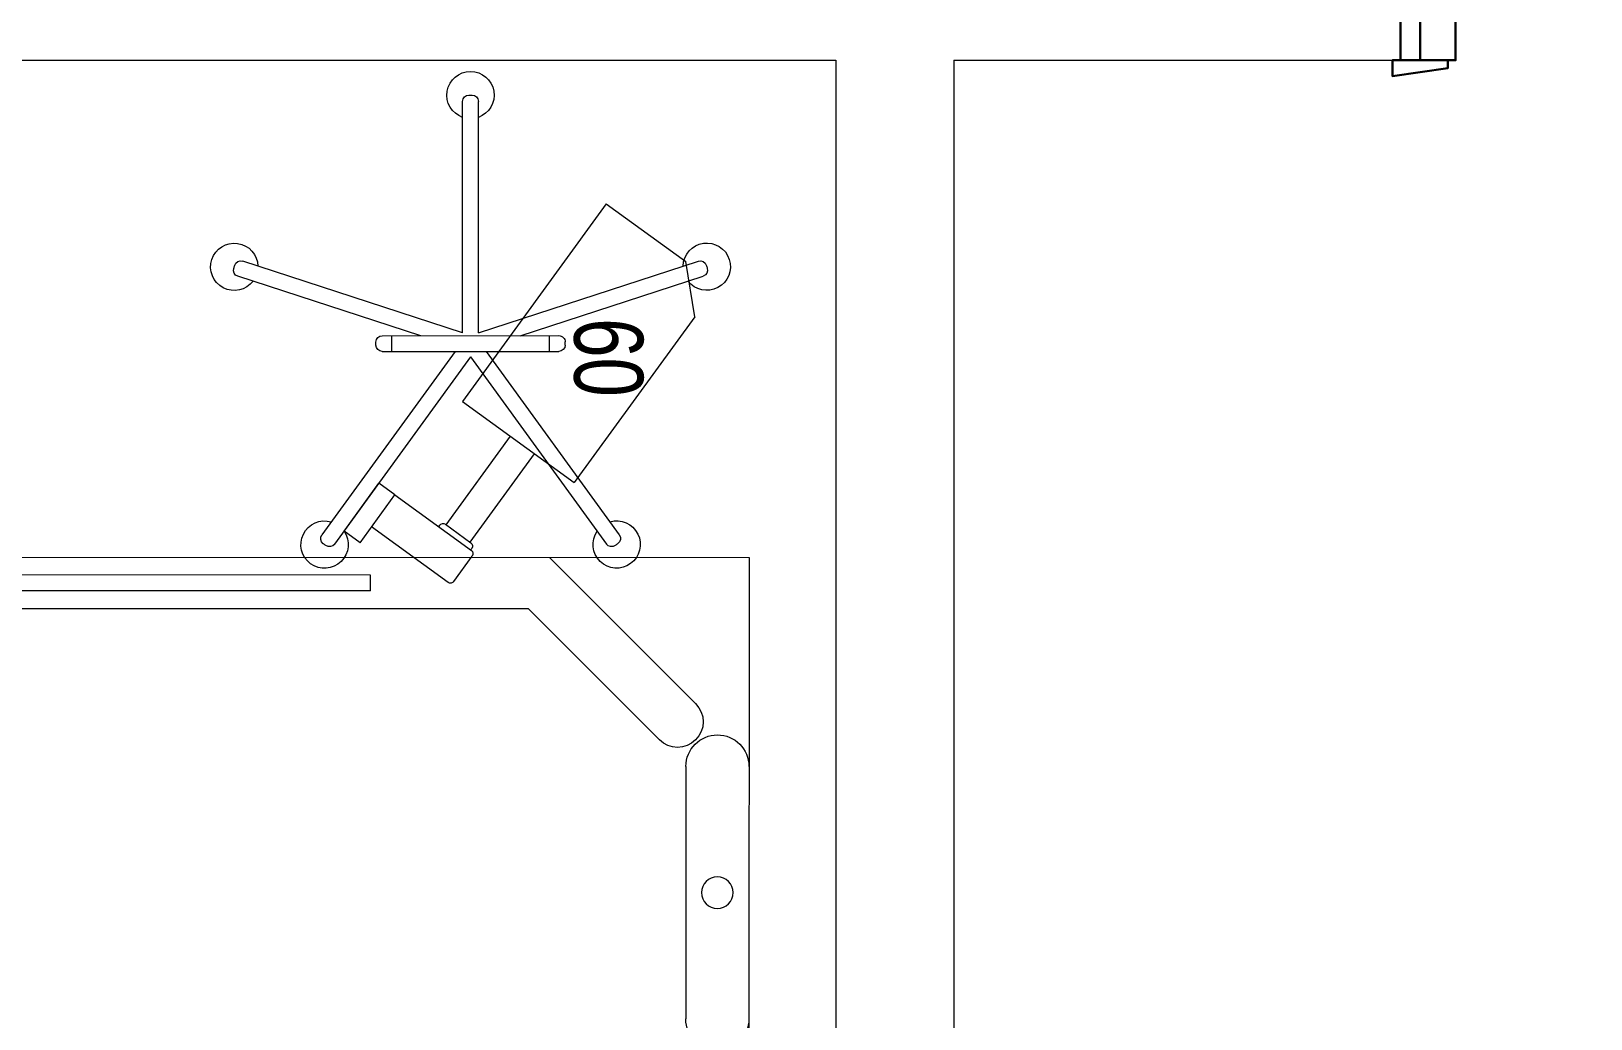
# Model space of a CAD drawing. Header units: millimetres. Extents: x 26027 to 581921, y 7230 to 233891.
# Drawn here: x 470416 to 472393, y 137944 to 139196 of the extents above; entities that cross this region are included whole.
import ezdxf

# ---------------------------------------------------------------- set-up
doc = ezdxf.new("R2010")
doc.units = ezdxf.units.MM
doc.header["$LTSCALE"] = 5
doc.linetypes.add('HIDDEN', pattern=[9.525, 6.35, -3.175])
doc.layers.get('0').update_dxf_attribs({"color": 252})
for name, color, linetype, lineweight in [('GE-ARCHITECTURAL_ELEMENTS', 8, 'Continuous', 30), ('Medical Equipment and Furniture', 252, 'Continuous', 0), ('Medical Equipment and Furniture1', 252, 'Continuous', 5), ('Walls', 252, 'Continuous', 5), ('Wooden Joinery', 252, 'Continuous', 5)]:
    doc.layers.add(name, color=color, linetype=linetype, lineweight=lineweight)
doc.styles.add('X3G_ENTITY_257CFD', font='swisscl.ttf', dxfattribs={"height": 200})

# ---------------------------------------------------------------- blocks, each defined once
blk = doc.blocks.new('HF12177-P')
for p, q in [((-0.0196, -0.007), (-0.1885, 0.2255)), ((0, 0), (-0.1724, 0.2372)), ((0, 0), (0.1724, 0.2372)), ((0.0196, -0.007), (0.1885, 0.2255)), ((-0.12, -0.015), (-0.12, -0.019)), ((-0.112, -0.007), (0.112, -0.007)), ((-0.1, -0.007), (-0.1, -0.027)), ((0.1, -0.007), (0.1, -0.027)), ((0.12, -0.015), (0.12, -0.019)), ((-0.0631, -0.027), (-0.2951, -0.1024)), ((-0.01, -0.0308), (-0.2889, -0.1214)), ((-0.112, -0.027), (0.112, -0.027)), ((-0.01, -0.0308), (-0.01, -0.324)), ((0.01, -0.0308), (0.01, -0.324)), ((0.01, -0.0308), (0.2889, -0.1214)), ((0.0631, -0.027), (0.2951, -0.1024))]:
    blk.add_line(p, q)
for centre, radius, start, end in [((-0.1852, 0.2378), 0.03, 325.4712, 286.5288), ((0.1852, 0.2378), 0.03, 253.4712, 214.5288), ((0, -0.017), 0.315, 125.6267, 126.3733), ((-0.1788, 0.2325), 0.008, 36, 125.6267), ((0.1788, 0.2325), 0.008, 54.3733, 144), ((0, -0.017), 0.315, 53.6267, 54.3733), ((-0.1821, 0.2302), 0.008, 126.3733, 216), ((0.1821, 0.2302), 0.008, 324, 53.6267), ((-0.112, -0.015), 0.008, 90, 180), ((-0.112, -0.019), 0.008, 180, 270), ((0.112, -0.015), 0.008, 0, 90), ((0.112, -0.019), 0.008, 270, 0), ((-0.2996, -0.1144), 0.03, 37.4712, 358.5288), ((0.2996, -0.1144), 0.03, 181.4712, 142.5288), ((-0.2926, -0.11), 0.008, 108, 197.6267), ((0, -0.017), 0.315, 197.6267, 198.3733), ((-0.2914, -0.1138), 0.008, 198.3733, 288), ((0.2914, -0.1138), 0.008, 252, 341.6267), ((0.2926, -0.11), 0.008, 342.3733, 72), ((0, -0.017), 0.315, 341.6267, 342.3733), ((0, -0.332), 0.03, 109.4712, 70.5288), ((-0.002, -0.324), 0.008, 180, 269.6267), ((0, -0.017), 0.315, 269.6267, 270.3733), ((0.002, -0.324), 0.008, 270.3733, 0)]:
    blk.add_arc(centre, radius, start, end)
blk = doc.blocks.new('MONITOR ARM PLAN')
at = {"color": 8, "linetype": 'HIDDEN'}
for p, q in [((0.025, -0.49375, 0), (0.025, -0.18375, 0)), ((0.025, -0.18375, 0), (0.2, -0.18375, 0)), ((0.2, -0.44375, 0), (0.2, -0.18375, 0)), ((0.2, -0.44375, 0), (0.15, -0.49375, 0)), ((0.025, -0.49375, 0), (0.15, -0.49375, 0))]:
    blk.add_line(p, q, dxfattribs=at)
at = {"layer": 'Medical Equipment and Furniture1'}
for p, q in [((0.025, 0.0375), (0, 0.0375)), ((0, 0.0375), (0, -0.0375)), ((0.025, 0.0375), (0.025, -0.0375)), ((0.145, 0.0125), (0.025, 0.0125)), ((0.15, 0.0075), (0.15, -0.0325)), ((0.025, -0.0375), (0, -0.0375)), ((0.025, -0.0375), (0.145, -0.0375)), ((0.09375, -0.0375), (0.09375, -0.04)), ((0.14375, -0.0375), (0.14375, -0.04)), ((0.09875, -0.045), (0.13875, -0.045)), ((0.1, -0.045), (0.1, -0.18375)), ((0.1375, -0.045), (0.1375, -0.18375))]:
    blk.add_line(p, q, dxfattribs=at)
for centre, start, end in [((0.145, 0.0075, 0), 0, 90), ((0.145, -0.0325), 270, 0), ((0.09875, -0.04), 180, 270), ((0.13875, -0.04), 270, 360)]:
    blk.add_arc(centre, 0.005, start, end, dxfattribs=at)
blk = doc.blocks.new('HF16786E-P')
at = {"layer": 'Medical Equipment and Furniture1'}
for p, q in [((0, -0.425), (0, 0.425)), ((-0.08, -0.16), (-0.08, 0.16)), ((-0.1136, -0.1936), (-0.28, -0.36)), ((-0.0676, -0.2396), (-0.2531, -0.425)), ((-1.86, -0.36), (-0.28, -0.36)), ((-0.48, -0.3825), (-1.66, -0.3825)), ((-0.48, -0.3825), (-0.48, -0.4025)), ((-0.48, -0.4025), (-1.66, -0.4025)), ((-2.14, -0.425), (0, -0.425))]:
    blk.add_line(p, q, dxfattribs=at)
blk.add_circle((-0.04, 0), 0.02, dxfattribs=at)
for centre, radius, start, end in [((-0.04, 0.16), 0.04, 0, 180), ((-0.04, -0.16), 0.04, 180, 0), ((-0.0906, -0.2166), 0.0325, 315, 135)]:
    blk.add_arc(centre, radius, start, end, dxfattribs=at)
blk = doc.blocks.new('A$C009F45C9')
at = {"layer": 'GE-ARCHITECTURAL_ELEMENTS'}
for p, q in [((844, -1650), (754, -1650)), ((724, -1690), (724, -1680)), ((744, -1690), (744, -1680)), ((844, -1670), (754, -1670)), ((854, -1690), (854, -1680)), ((874, -1690), (874, -1680)), ((744, -1690), (724, -1690)), ((884, -1690), (844, -1690)), ((844, -1700), (844, -1690)), ((884, -1700), (884, -1690)), ((844, -1740), (844, -1750)), ((884, -1740), (884, -1750)), ((724, -1750), (724, -1760)), ((744, -1750), (724, -1750)), ((744, -1750), (744, -1760)), ((884, -1750), (844, -1750)), ((854, -1750), (854, -1760)), ((874, -1750), (874, -1760)), ((844, -1770), (754, -1770)), ((844, -1790), (754, -1790))]:
    blk.add_line(p, q, dxfattribs=at)
for points in [[(75, -50), (85, -50), (95, 20), (75, 20)], [(-75, -60), (-85, -60), (-95, 10), (-75, 10)], [(75, -100), (914, -100), (914, -60), (75, -60)], [(75, -1700), (914, -1700), (914, -1740), (75, -1740)], [(75, -1700), (914, -1700), (914, -1740), (75, -1740)], [(-75, -1740), (-85, -1740), (-95, -1810), (-75, -1810)], [(75, -1750), (85, -1750), (95, -1820), (75, -1820)]]:
    blk.add_lwpolyline(points, close=True, dxfattribs=at)
for points in [[(75, -25), (-75, -25), (-75, 0), (75, 0), (75, -25)], [(75, -25), (75, -60), (35, -60), (35, -70), (-75, -70), (-75, -25), (75, -25)], [(75, -1775), (75, -1740), (35, -1740), (35, -1730), (-75, -1730), (-75, -1775), (75, -1775)], [(75, -1775), (-75, -1775), (-75, -1800), (75, -1800), (75, -1775)]]:
    blk.add_lwpolyline(points, dxfattribs=at)
for centre, radius, start, end in [((75, -60), 840, 270, 357.2706), ((75, -1740), 840, 2.7294, 90), ((754, -1680), 30, 90, 180), ((844, -1680), 30, 0, 90), ((754, -1680), 10, 90, 180), ((844, -1680), 10, 0, 90), ((754, -1760), 30, 180, 270), ((754, -1760), 10, 180, 270), ((844, -1760), 10, 270, 0), ((844, -1760), 30, 270, 0)]:
    blk.add_arc(centre, radius, start, end, dxfattribs=at)

msp = doc.modelspace()

# ---------------------------------------------------------------- linework, layer by layer
at = {"layer": 'Walls'}
for p, q in [((472151.9, 139158.5, 2.4), (472151.9, 139308.7, 2.4)), ((471435.8, 139158.5, 2.4), (467635.8, 139158.5, 2.4)), ((471435.8, 139158.7, 2.4), (471435.8, 132828.2, 2.4)), ((471585.8, 139158.7, 2.4), (471585.8, 132578.4, 2.4)), ((472151.9, 139158.5, 2.4), (471585.8, 139158.5, 2.4))]:
    msp.add_line(p, q, dxfattribs=at)

# ---------------------------------------------------------------- block references
at = {"layer": 'Medical Equipment and Furniture', "extrusion": (1.39405e-12, 1.92689e-13, -1), "xscale": 1000, "yscale": 1000, "zscale": -1000, "rotation": 179.9850316752829}
msp.add_blockref('HF12177-P', (-470972.8, 138782.6, -2.4), dxfattribs=at)
at = {"layer": 'Medical Equipment and Furniture', "xscale": -1000, "yscale": 1000, "zscale": 1000, "rotation": 144.0149683247205}
msp.add_blockref('MONITOR ARM PLAN', (470834.5, 138592.1, 2.4), dxfattribs=at)
at = {"layer": 'Medical Equipment and Furniture', "lineweight": 0, "xscale": -1000, "yscale": 1000, "zscale": 1000, "rotation": 179.9850063405835}
msp.add_blockref('HF16786E-P', (471325.8, 138103.5, 2.4), dxfattribs=at)
at = {"layer": 'Wooden Joinery', "rotation": 89.99999999999993}
msp.add_blockref('A$C009F45C9', (472151.9, 139233.7, 2.4), dxfattribs=at)

# ---------------------------------------------------------------- texts
at = {"layer": 'Medical Equipment and Furniture', "insert": (471103, 138781.9, 2.4), "char_height": 87.47, "attachment_point": 8, "rotation": 270, "style": 'X3G_ENTITY_257CFD'}
msp.add_mtext('60', dxfattribs=at)

doc.saveas('drawing.dxf')
